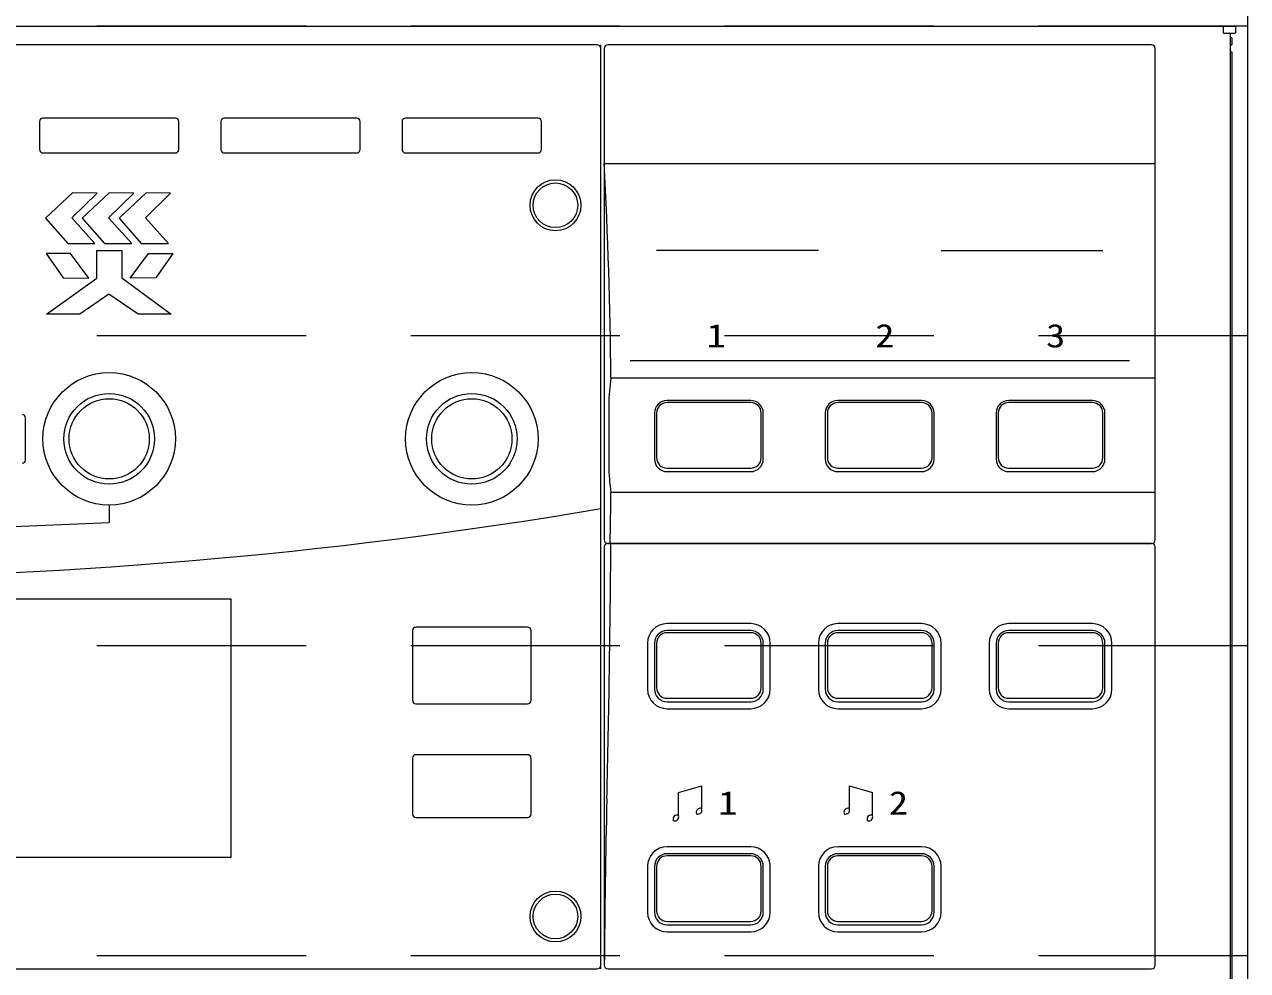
# Model space of a CAD drawing. Units: millimetres, scale not verified. Extents: x -811 to 811, y -280 to 280.
# Drawn here: x -751.06 to -737.03, y -96.75 to -85.9 of the extents above; entities that cross this region are included whole.
import ezdxf
from ezdxf.enums import TextEntityAlignment as Align

# ---------------------------------------------------------------- set-up
doc = ezdxf.new("R2010")
doc.units = ezdxf.units.MM
doc.header["$LTSCALE"] = 2
doc.linetypes.add('DASHED1', pattern=[1.8, 1.2, -0.6])
doc.layers.add('0-4_HOJO', color=134, linetype='DASHED1', lineweight=9)
doc.layers.add('0-9_GAIKEI', color=4, linetype='Continuous', lineweight=9)
doc.styles.add('ＭＳ ゴシック', font='')
doc.styles.get('ＭＳ ゴシック').set_extended_font_data('MS Gothic')

# ---------------------------------------------------------------- blocks, each defined once
blk = doc.blocks.new('WKER500A-')
at = {"layer": '0-9_GAIKEI', "color": 7}
for p, q in [((-41.85, 0), (41.85, 0)), ((41.51, -0.2), (41.51, 0)), ((41.85, 0), (41.85, -0.2)), ((41.51, -0.2), (41.85, -0.2)), ((41.71, -43.88), (41.71, -0.2)), ((41.75, -0.34), (41.71, -0.34)), ((41.75, -0.34), (41.75, -0.54)), ((41.71, -0.54), (41.75, -0.54)), ((41.71, -0.74), (41.75, -0.74)), ((41.75, -0.74), (41.75, -43.74))]:
    blk.add_line(p, q, dxfattribs=at)
at = {"layer": '0-9_GAIKEI'}
for p, q in [((23.55, -0.54), (-23.65, -0.54)), ((23.55, -0.54), (-23.65, -0.54)), ((23.65, -27.04), (23.65, -0.54)), ((23.65, -26.94), (23.65, -0.64)), ((23.65, -26.94), (23.65, -0.64)), ((23.75, -0.64), (23.75, -14.74)), ((39.45, -0.54), (23.85, -0.54)), ((39.55, -14.74), (39.55, -0.64)), ((7.55, -2.74), (7.55, -3.54)), ((11.45, -2.64), (7.65, -2.64)), ((11.55, -3.54), (11.55, -2.74)), ((12.75, -2.74), (12.75, -3.54)), ((16.65, -2.64), (12.85, -2.64)), ((16.75, -3.54), (16.75, -2.74)), ((17.95, -2.74), (17.95, -3.54)), ((21.85, -2.64), (18.05, -2.64)), ((21.95, -3.54), (21.95, -2.74)), ((7.65, -3.64), (11.45, -3.64)), ((12.85, -3.64), (16.65, -3.64)), ((18.05, -3.64), (21.85, -3.64)), ((23.75, -3.94), (39.55, -3.94)), ((29.89, -6.44), (25.25, -6.44)), ((33.41, -6.44), (38.05, -6.44)), ((38.81, -9.6), (24.49, -9.6)), ((39.55, -10.1), (23.941, -10.1)), ((23.88, -10.854), (23.88, -12.602)), ((27.95, -10.74), (25.55, -10.74)), ((27.95, -10.8), (25.55, -10.8)), ((32.85, -10.74), (30.45, -10.74)), ((32.85, -10.8), (30.45, -10.8)), ((37.75, -10.74), (35.35, -10.74)), ((37.75, -10.8), (35.35, -10.8)), ((25.19, -11.1), (25.19, -12.42)), ((25.25, -11.1), (25.25, -12.38)), ((28.25, -12.38), (28.25, -11.1)), ((28.31, -12.42), (28.31, -11.1)), ((30.09, -11.1), (30.09, -12.42)), ((30.15, -11.1), (30.15, -12.38)), ((33.15, -12.38), (33.15, -11.1)), ((33.21, -12.42), (33.21, -11.1)), ((34.99, -11.1), (34.99, -12.42)), ((35.05, -11.1), (35.05, -12.38)), ((38.05, -12.38), (38.05, -11.1)), ((38.11, -12.42), (38.11, -11.1)), ((7.15, -12.44), (7.15, -11.24)), ((25.55, -12.68), (27.95, -12.68)), ((25.55, -12.78), (27.95, -12.78)), ((30.45, -12.68), (32.85, -12.68)), ((30.45, -12.78), (32.85, -12.78)), ((35.35, -12.68), (37.75, -12.68)), ((35.35, -12.78), (37.75, -12.78)), ((39.55, -13.38), (23.941, -13.38)), ((9.55, -13.74), (9.55, -14.24)), ((2.15, -14.539), (9.55, -14.24)), ((23.75, -14.94), (23.75, -26.94)), ((23.85, -14.84), (39.45, -14.84)), ((39.45, -14.84), (23.85, -14.84)), ((39.55, -26.94), (39.55, -14.94)), ((13.05, -16.44), (-13.15, -16.44)), ((13.05, -23.84), (13.05, -16.44)), ((27.95, -17.14), (25.55, -17.14)), ((32.85, -17.14), (30.45, -17.14)), ((37.75, -17.14), (35.35, -17.14)), ((18.25, -17.34), (18.25, -19.34)), ((21.55, -17.24), (18.35, -17.24)), ((21.65, -19.34), (21.65, -17.34)), ((27.95, -17.34), (25.55, -17.34)), ((27.95, -17.4), (25.55, -17.4)), ((32.85, -17.34), (30.45, -17.34)), ((32.85, -17.4), (30.45, -17.4)), ((37.75, -17.34), (35.35, -17.34)), ((37.75, -17.4), (35.35, -17.4)), ((24.99, -17.7), (24.99, -19.02)), ((25.19, -17.7), (25.19, -19.02)), ((25.25, -17.7), (25.25, -18.98)), ((28.25, -18.98), (28.25, -17.7)), ((28.31, -19.02), (28.31, -17.7)), ((28.51, -19.02), (28.51, -17.7)), ((29.89, -17.7), (29.89, -19.02)), ((30.09, -17.7), (30.09, -19.02)), ((30.15, -17.7), (30.15, -18.98)), ((33.15, -18.98), (33.15, -17.7)), ((33.21, -19.02), (33.21, -17.7)), ((33.41, -19.02), (33.41, -17.7)), ((34.79, -17.7), (34.79, -19.02)), ((34.99, -17.7), (34.99, -19.02)), ((35.05, -17.7), (35.05, -18.98)), ((38.05, -18.98), (38.05, -17.7)), ((38.11, -19.02), (38.11, -17.7)), ((38.31, -19.02), (38.31, -17.7)), ((25.55, -19.28), (27.95, -19.28)), ((30.45, -19.28), (32.85, -19.28)), ((35.35, -19.28), (37.75, -19.28)), ((18.35, -19.44), (21.55, -19.44)), ((25.55, -19.38), (27.95, -19.38)), ((25.55, -19.58), (27.95, -19.58)), ((30.45, -19.38), (32.85, -19.38)), ((30.45, -19.58), (32.85, -19.58)), ((35.35, -19.38), (37.75, -19.38)), ((35.35, -19.58), (37.75, -19.58)), ((18.25, -21), (18.25, -22.6)), ((21.55, -20.9), (18.35, -20.9)), ((21.65, -22.6), (21.65, -21)), ((25.883, -21.988), (26.546, -21.794)), ((25.883, -22.652), (25.883, -21.988)), ((26.546, -22.457), (26.546, -21.794)), ((30.783, -21.794), (31.446, -21.988)), ((30.783, -22.457), (30.783, -21.794)), ((31.446, -22.652), (31.446, -21.988)), ((18.35, -22.7), (21.55, -22.7)), ((25.883, -22.652), (25.883, -22.654)), ((26.546, -22.457), (26.546, -22.459)), ((30.783, -22.457), (30.783, -22.459)), ((31.446, -22.652), (31.446, -22.654)), ((-13.15, -23.84), (13.05, -23.84)), ((27.95, -23.54), (25.55, -23.54)), ((27.95, -23.74), (25.55, -23.74)), ((27.95, -23.8), (25.55, -23.8)), ((32.85, -23.54), (30.45, -23.54)), ((32.85, -23.74), (30.45, -23.74)), ((32.85, -23.8), (30.45, -23.8)), ((24.99, -24.1), (24.99, -25.42)), ((25.19, -24.1), (25.19, -25.42)), ((25.25, -24.1), (25.25, -25.38)), ((28.25, -25.38), (28.25, -24.1)), ((28.31, -25.42), (28.31, -24.1)), ((28.51, -25.42), (28.51, -24.1)), ((29.89, -24.1), (29.89, -25.42)), ((30.09, -24.1), (30.09, -25.42)), ((30.15, -24.1), (30.15, -25.38)), ((33.15, -25.38), (33.15, -24.1)), ((33.21, -25.42), (33.21, -24.1)), ((33.41, -25.42), (33.41, -24.1)), ((25.55, -25.68), (27.95, -25.68)), ((25.55, -25.78), (27.95, -25.78)), ((30.45, -25.68), (32.85, -25.68)), ((30.45, -25.78), (32.85, -25.78)), ((25.55, -25.98), (27.95, -25.98)), ((30.45, -25.98), (32.85, -25.98)), ((-23.65, -27.04), (23.55, -27.04)), ((-23.65, -27.04), (23.55, -27.04)), ((23.85, -27.04), (39.45, -27.04))]:
    blk.add_line(p, q, dxfattribs=at)
for points in [[(8.5, -4.786), (7.725, -5.509), (8.366, -6.234), (9.143, -6.234), (8.482, -5.497), (9.206, -4.794)], [(9.553, -4.786), (8.779, -5.509), (9.419, -6.234), (10.196, -6.234), (9.535, -5.497), (10.26, -4.794)], [(10.606, -4.786), (9.833, -5.509), (10.472, -6.234), (11.25, -6.234), (10.589, -5.497), (11.313, -4.794)], [(8.962, -7.229), (8.441, -6.524), (7.744, -6.524), (8.227, -7.226)], [(9.191, -6.437), (9.909, -6.437), (9.909, -7.221), (11.331, -8.264), (10.382, -8.264), (9.542, -7.694), (8.712, -8.267), (7.752, -8.267), (9.195, -7.232)], [(10.155, -7.229), (10.676, -6.524), (11.372, -6.524), (10.89, -7.226)]]:
    blk.add_lwpolyline(points, close=True, dxfattribs=at)
for centre, radius in [((22.35, -5.14), 0.73), ((22.35, -5.14), 0.64), ((9.55, -11.84), 1.9), ((9.55, -11.84), 1.9), ((19.95, -11.84), 1.9), ((19.95, -11.84), 1.9), ((9.55, -11.84), 1.3), ((9.55, -11.84), 1.3), ((9.55, -11.84), 1.15), ((19.95, -11.84), 1.3), ((19.95, -11.84), 1.3), ((19.95, -11.84), 1.15), ((22.35, -25.54), 0.73), ((22.35, -25.54), 0.64)]:
    blk.add_circle(centre, radius, dxfattribs=at)
for centre, radius, start, end in [((23.55, -0.64), 0.1, 0, 90), ((23.55, -0.64), 0.1, 0, 90), ((23.85, -0.64), 0.1, 90, 180), ((39.45, -0.64), 0.1, 0, 90), ((7.65, -2.74), 0.1, 90, 180), ((11.45, -2.74), 0.1, 0, 90), ((12.85, -2.74), 0.1, 90, 180), ((16.65, -2.74), 0.1, 0, 90), ((18.05, -2.74), 0.1, 90, 180), ((21.85, -2.74), 0.1, 0, 90), ((7.65, -3.54), 0.1, 180, 270), ((11.45, -3.54), 0.1, 270, 0), ((12.85, -3.54), 0.1, 180, 270), ((16.65, -3.54), 0.1, 270, 0), ((18.05, -3.54), 0.1, 180, 270), ((21.85, -3.54), 0.1, 270, 0), ((-128.25, -11.74), 152.2, 0.61739, 2.9376), ((28.575, -10.854), 4.694, 170.7589, 180), ((25.55, -11.1), 0.36, 90, 180), ((25.55, -11.1), 0.3, 90, 180), ((27.95, -11.1), 0.36, 0, 90), ((27.95, -11.1), 0.3, 0, 90), ((30.45, -11.1), 0.36, 90, 180), ((30.45, -11.1), 0.3, 90, 180), ((32.85, -11.1), 0.36, 0, 90), ((32.85, -11.1), 0.3, 0, 90), ((35.35, -11.1), 0.36, 90, 180), ((35.35, -11.1), 0.3, 90, 180), ((37.75, -11.1), 0.36, 0, 90), ((37.75, -11.1), 0.3, 0, 90), ((7.05, -11.24), 0.1, 0, 90), ((7.05, -12.44), 0.1, 270, 0), ((28.881, -12.602), 5.001, 180.0003, 188.9529), ((25.55, -12.42), 0.36, 180, 270), ((25.55, -12.38), 0.3, 180, 270), ((27.95, -12.38), 0.3, 270, 0), ((27.95, -12.42), 0.36, 270, 0), ((30.45, -12.42), 0.36, 180, 270), ((30.45, -12.38), 0.3, 180, 270), ((32.85, -12.38), 0.3, 270, 0), ((32.85, -12.42), 0.36, 270, 0), ((35.35, -12.42), 0.36, 180, 270), ((35.35, -12.38), 0.3, 180, 270), ((37.75, -12.38), 0.3, 270, 0), ((37.75, -12.42), 0.36, 270, 0), ((-128.25, -11.74), 152.2, 358.83292, 359.38261), ((-0.05, 125.583), 141.423, 260.35268, 279.64732), ((23.85, -14.74), 0.1, 180, 270), ((23.85, -14.94), 0.1, 90, 180), ((-402.045, -11.788), 425.995, 358.60361, 359.58949), ((39.45, -14.74), 0.1, 270, 0), ((39.45, -14.94), 0.1, 0, 90), ((25.55, -17.7), 0.56, 90, 180), ((27.95, -17.7), 0.56, 0, 90), ((30.45, -17.7), 0.56, 90, 180), ((32.85, -17.7), 0.56, 0, 90), ((35.35, -17.7), 0.56, 90, 180), ((37.75, -17.7), 0.56, 0, 90), ((18.35, -17.34), 0.1, 90, 180), ((21.55, -17.34), 0.1, 0, 90), ((25.55, -17.7), 0.36, 90, 180), ((25.55, -17.7), 0.3, 90, 180), ((27.95, -17.7), 0.36, 0, 90), ((27.95, -17.7), 0.3, 0, 90), ((30.45, -17.7), 0.36, 90, 180), ((30.45, -17.7), 0.3, 90, 180), ((32.85, -17.7), 0.36, 0, 90), ((32.85, -17.7), 0.3, 0, 90), ((35.35, -17.7), 0.36, 90, 180), ((35.35, -17.7), 0.3, 90, 180), ((37.75, -17.7), 0.36, 0, 90), ((37.75, -17.7), 0.3, 0, 90), ((25.55, -19.02), 0.56, 180, 270), ((25.55, -19.02), 0.36, 180, 270), ((25.55, -18.98), 0.3, 180, 270), ((27.95, -18.98), 0.3, 270, 0), ((27.95, -19.02), 0.56, 270, 360), ((27.95, -19.02), 0.36, 270, 0), ((30.45, -19.02), 0.56, 180, 270), ((30.45, -19.02), 0.36, 180, 270), ((30.45, -18.98), 0.3, 180, 270), ((32.85, -18.98), 0.3, 270, 0), ((32.85, -19.02), 0.56, 270, 360), ((32.85, -19.02), 0.36, 270, 0), ((35.35, -19.02), 0.56, 180, 270), ((35.35, -19.02), 0.36, 180, 270), ((35.35, -18.98), 0.3, 180, 270), ((37.75, -18.98), 0.3, 270, 0), ((37.75, -19.02), 0.56, 270, 0), ((37.75, -19.02), 0.36, 270, 0), ((18.35, -19.34), 0.1, 180, 270), ((21.55, -19.34), 0.1, 270, 0), ((18.35, -21), 0.1, 90, 180), ((21.55, -21), 0.1, 0, 90), ((370.473, -29.871), 346.735, 178.72712, 179.51559), ((26.505, -22.552), 0.118, 77.1024, 193.8209), ((26.505, -22.552), 0.118, 77.1024, 193.8209), ((26.505, -22.552), 0.118, 77.1024, 193.8209), ((26.518, -22.462), 0.0282, 5.9976, 61.5062), ((26.518, -22.462), 0.0282, 8.4424, 61.5062), ((26.518, -22.462), 0.0282, 5.9976, 61.5062), ((30.742, -22.552), 0.118, 77.1024, 193.8209), ((30.742, -22.552), 0.118, 77.1024, 193.8209), ((30.742, -22.552), 0.118, 77.1024, 193.8209), ((30.755, -22.462), 0.0282, 5.9976, 61.5062), ((30.755, -22.462), 0.0282, 8.4424, 61.5062), ((30.755, -22.462), 0.0282, 5.9976, 61.5062), ((18.35, -22.6), 0.1, 180, 270), ((21.55, -22.6), 0.1, 270, 0), ((25.842, -22.747), 0.118, 77.1024, 193.8209), ((25.842, -22.747), 0.118, 77.1024, 193.8209), ((25.842, -22.747), 0.118, 77.1024, 193.8209), ((25.755, -22.77), 0.0282, 190.0183, 243.0821), ((25.755, -22.77), 0.0282, 190.0183, 243.0821), ((25.755, -22.77), 0.0282, 190.0183, 243.0821), ((25.769, -22.681), 0.118, 256.9873, 14.0943), ((25.769, -22.681), 0.118, 256.9873, 14.0943), ((25.769, -22.681), 0.118, 256.9873, 14.0943), ((25.855, -22.657), 0.0282, 5.9976, 61.5062), ((25.855, -22.657), 0.0282, 8.4424, 61.5062), ((25.855, -22.657), 0.0282, 5.9976, 61.5062), ((26.419, -22.575), 0.0282, 190.0183, 243.0821), ((26.419, -22.575), 0.0282, 190.0183, 243.0821), ((26.419, -22.575), 0.0282, 190.0183, 243.0821), ((26.432, -22.486), 0.118, 256.9873, 14.0943), ((26.432, -22.486), 0.118, 256.9873, 14.0943), ((26.432, -22.486), 0.118, 256.9873, 14.0943), ((30.655, -22.575), 0.0282, 190.0183, 243.0821), ((30.655, -22.575), 0.0282, 190.0183, 243.0821), ((30.655, -22.575), 0.0282, 190.0183, 243.0821), ((30.669, -22.486), 0.118, 256.9873, 14.0943), ((30.669, -22.486), 0.118, 256.9873, 14.0943), ((30.669, -22.486), 0.118, 256.9873, 14.0943), ((31.405, -22.747), 0.118, 77.1024, 193.8209), ((31.405, -22.747), 0.118, 77.1024, 193.8209), ((31.405, -22.747), 0.118, 77.1024, 193.8209), ((31.319, -22.77), 0.0282, 190.0183, 243.0821), ((31.319, -22.77), 0.0282, 190.0183, 243.0821), ((31.319, -22.77), 0.0282, 190.0183, 243.0821), ((31.332, -22.681), 0.118, 256.9873, 14.0943), ((31.332, -22.681), 0.118, 256.9873, 14.0943), ((31.332, -22.681), 0.118, 256.9873, 14.0943), ((31.418, -22.657), 0.0282, 5.9976, 61.5062), ((31.418, -22.657), 0.0282, 8.4424, 61.5062), ((31.418, -22.657), 0.0282, 5.9976, 61.5062), ((25.55, -24.1), 0.56, 90, 180), ((25.55, -24.1), 0.36, 90, 180), ((25.55, -24.1), 0.3, 90, 180), ((27.95, -24.1), 0.56, 0, 90), ((27.95, -24.1), 0.36, 0, 90), ((27.95, -24.1), 0.3, 0, 90), ((30.45, -24.1), 0.56, 90, 180), ((30.45, -24.1), 0.36, 90, 180), ((30.45, -24.1), 0.3, 90, 180), ((32.85, -24.1), 0.56, 0, 90), ((32.85, -24.1), 0.36, 0, 90), ((32.85, -24.1), 0.3, 0, 90), ((25.55, -25.42), 0.56, 180, 270), ((25.55, -25.42), 0.36, 180, 270), ((25.55, -25.38), 0.3, 180, 270), ((27.95, -25.38), 0.3, 270, 0), ((27.95, -25.42), 0.56, 270, 0), ((27.95, -25.42), 0.36, 270, 0), ((30.45, -25.42), 0.56, 180, 270), ((30.45, -25.42), 0.36, 180, 270), ((30.45, -25.38), 0.3, 180, 270), ((32.85, -25.38), 0.3, 270, 0), ((32.85, -25.42), 0.56, 270, 0), ((32.85, -25.42), 0.36, 270, 0), ((23.55, -26.94), 0.1, 270, 0), ((23.55, -26.94), 0.1, 270, 0), ((23.85, -26.94), 0.1, 180, 270), ((39.45, -26.94), 0.1, 270, 0)]:
    blk.add_arc(centre, radius, start, end, dxfattribs=at)
at = {"layer": '0-9_GAIKEI', "style": 'ＭＳ ゴシック', "width": 1.2}
for s, p in [('1', (26.687, -9.42)), ('2', (31.524, -9.42)), ('3', (36.424, -9.42)), ('1', (27.02, -22.82)), ('2', (31.914, -22.82))]:
    blk.add_text(s, height=0.673, dxfattribs=at).set_placement(p, align=Align.BOTTOM_LEFT)

msp = doc.modelspace()

# ---------------------------------------------------------------- linework, layer by layer
at = {"layer": '0-4_HOJO'}
for p, q in [((-737.028, -85.916), (-770.788, -85.916)), ((-737.028, -89.472), (-770.788, -89.472)), ((-737.028, -93.028), (-770.788, -93.028)), ((-737.028, -96.584), (-770.788, -96.584))]:
    msp.add_line(p, q, dxfattribs=at)
at = {"layer": '0-9_GAIKEI', "color": 7}
msp.add_line((-737.028, -47.264), (-737.028, -198.464), dxfattribs=at)

# ---------------------------------------------------------------- block references
at = {"layer": '0-9_GAIKEI', "xscale": 0.4, "yscale": 0.4}
msp.add_blockref('WKER500A-', (-753.908, -85.916), dxfattribs=at)

doc.saveas('drawing.dxf')
